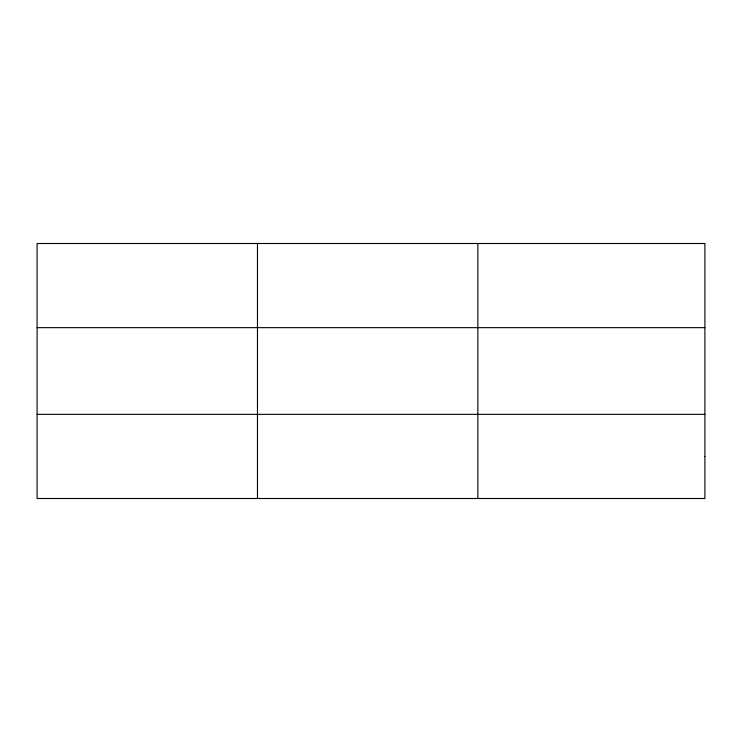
<?xml version="1.0" encoding="UTF-8"?>
<svg xmlns="http://www.w3.org/2000/svg" width="742" height="742" viewBox="0 0 742 742"><rect width="100%" height="100%" fill="white"/><g stroke="black" fill="none" stroke-linecap="round" stroke-linejoin="round"><path stroke-width="1.11" d="M257.474 243.497L257.474 498.503M477.848 243.497L477.848 498.503M37.1 327.649L704.9 327.649M37.1 414.351L704.9 414.351M704.9 456.432L704.9 498.503L37.1 498.503L37.1 243.497L704.9 243.497L704.9 456.432"/></g></svg>
